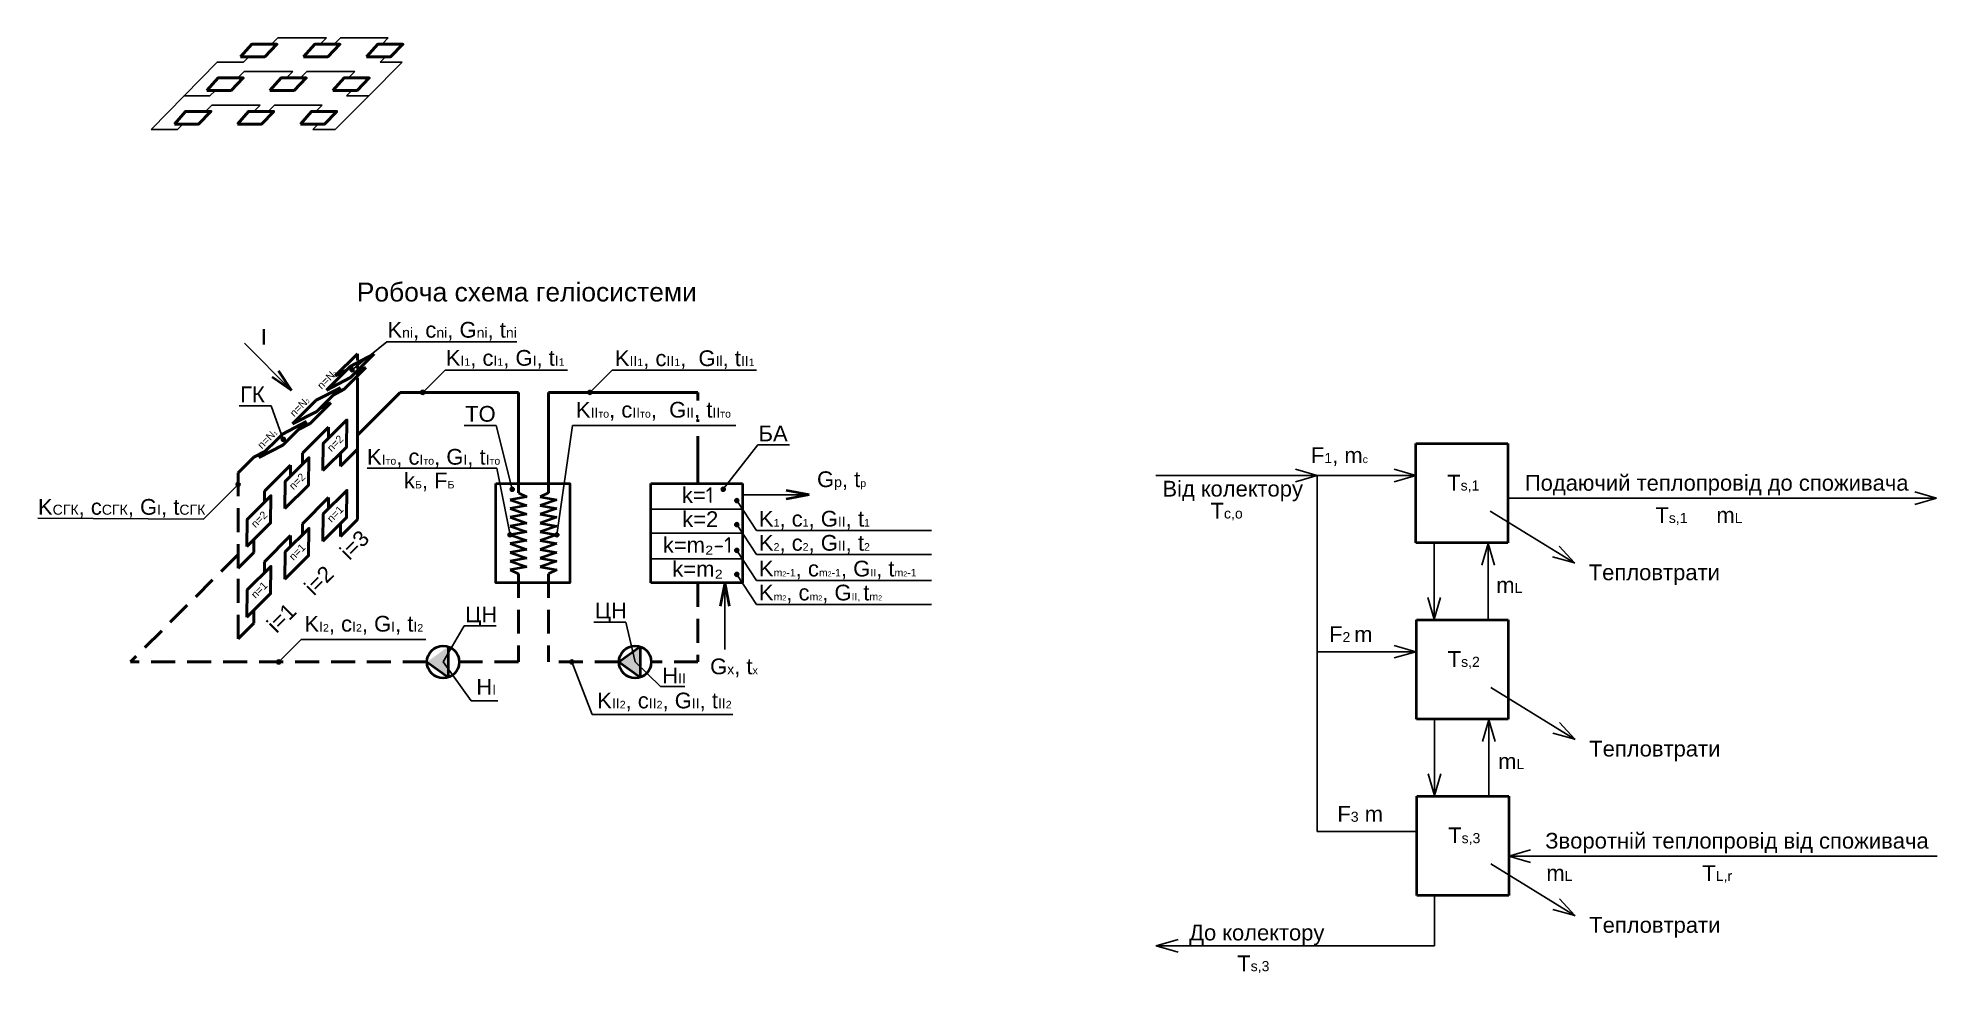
# Model space of a CAD drawing. Header units: millimetres. Extents: x 19507 to 170312, y -33184 to 41107.
import ezdxf

# ---------------------------------------------------------------- set-up
doc = ezdxf.new("R2010")
doc.units = ezdxf.units.MM
doc.header["$LTSCALE"] = 300
doc.linetypes.add('DASHED2', pattern=[9.525, 6.35, -3.175])
for name, color, linetype, lineweight in [('BlackLine50', 7, 'Continuous', 50), ('CO+', 1, 'Continuous', 50), ('CO-', 5, 'DASHED2', 50), ('Line40', 7, 'Continuous', 40)]:
    doc.layers.add(name, color=color, linetype=linetype, lineweight=lineweight)
doc.styles.add('Shtamp250', font='arial.ttf', dxfattribs={"height": 250})
doc.styles.add('style2', font='times.ttf', dxfattribs={"height": 700})

msp = doc.modelspace()

# ---------------------------------------------------------------- hatches: boundary and pattern name
at = {"ltscale": 50}
h = msp.add_hatch(color=256, dxfattribs=at)
h.dxf.hatch_style = 1
h.paths.add_polyline_path([(44475, 14898, 0.4490834), (44298, 14741, 0.1264224), (44318, 14665), (44456, 14741)])
h.paths.add_polyline_path([(44614, 14741, 0.1264224), (44594, 14817), (44456, 14741), (44438, 14584, 0.4490834)])
h.paths.add_polyline_path([(44568, 14853, 0.168526), (44475, 14898), (44456, 14741)])
h.paths.add_polyline_path([(44456, 14741), (44344, 14630, 0.168526), (44438, 14584)])
h.paths.add_polyline_path([(44594, 14817, 0.0707118), (44568, 14853), (44456, 14741)])
h.paths.add_polyline_path([(44456, 14741), (44318, 14665, 0.0707118), (44344, 14630)])
h = msp.add_hatch(color=256, dxfattribs=at)
h.dxf.hatch_style = 1
h.paths.add_polyline_path([(50080, 13104, 0.4490834), (49904, 12948, 0.1264224), (49923, 12872), (50061, 12948)])
h.paths.add_polyline_path([(50219, 12948, 0.1264224), (50200, 13024), (50061, 12948), (50043, 12791, 0.4490834)])
h.paths.add_polyline_path([(50173, 13059, 0.168526), (50080, 13104), (50061, 12948)])
h.paths.add_polyline_path([(50061, 12948), (49950, 12836, 0.168526), (50043, 12791)])
h.paths.add_polyline_path([(50200, 13024, 0.0707118), (50173, 13059), (50061, 12948)])
h.paths.add_polyline_path([(50061, 12948), (49923, 12872, 0.0707118), (49950, 12836)])
h = msp.add_hatch(color=256, dxfattribs=at)
h.dxf.hatch_style = 1
h.paths.add_polyline_path([(63353, 13104, 0.4490834), (63176, 12948, 0.1264224), (63196, 12872), (63334, 12948)])
h.paths.add_polyline_path([(63492, 12948, 0.1264224), (63473, 13024), (63334, 12948), (63316, 12791, 0.4490834)])
h.paths.add_polyline_path([(63446, 13059, 0.168526), (63353, 13104), (63334, 12948)])
h.paths.add_polyline_path([(63334, 12948), (63223, 12836, 0.168526), (63316, 12791)])
h.paths.add_polyline_path([(63473, 13024, 0.0707118), (63446, 13059), (63334, 12948)])
h.paths.add_polyline_path([(63334, 12948), (63196, 12872, 0.0707118), (63223, 12836)])
h = msp.add_hatch(color=256, dxfattribs=at)
h.dxf.hatch_style = 1
h.paths.add_polyline_path([(39004, 9374, 0.4490834), (38828, 9218, 0.1264224), (38848, 9142), (38986, 9218)])
h.paths.add_polyline_path([(39144, 9218, 0.1264224), (39124, 9294), (38986, 9218), (38967, 9061, 0.4490834)])
h.paths.add_polyline_path([(39098, 9329, 0.168526), (39004, 9374), (38986, 9218)])
h.paths.add_polyline_path([(38986, 9218), (38874, 9106, 0.168526), (38967, 9061)])
h.paths.add_polyline_path([(39124, 9294, 0.0707118), (39098, 9329), (38986, 9218)])
h.paths.add_polyline_path([(38986, 9218), (38848, 9142, 0.0707118), (38874, 9106)])
h = msp.add_hatch(color=256, dxfattribs=at)
h.dxf.hatch_style = 1
h.paths.add_polyline_path([(35417, 5793, 0.4490834), (35241, 5636, 0.1264224), (35260, 5560), (35399, 5636)])
h.paths.add_polyline_path([(35556, 5636, 0.1264224), (35537, 5713), (35399, 5636), (35380, 5480, 0.4490834)])
h.paths.add_polyline_path([(35510, 5748, 0.168526), (35417, 5793), (35399, 5636)])
h.paths.add_polyline_path([(35399, 5636), (35287, 5525, 0.168526), (35380, 5480)])
h.paths.add_polyline_path([(35537, 5713, 0.0707118), (35510, 5748), (35399, 5636)])
h.paths.add_polyline_path([(35399, 5636), (35260, 5560, 0.0707118), (35287, 5525)])
h = msp.add_hatch(color=256, dxfattribs=at)
h.dxf.hatch_style = 1
h.paths.add_polyline_path([(57182, 5405, 0.4490834), (57006, 5248, 0.1264224), (57026, 5172), (57164, 5248)])
h.paths.add_polyline_path([(57322, 5248, 0.1264224), (57302, 5324), (57164, 5248), (57145, 5091, 0.4490834)])
h.paths.add_polyline_path([(57276, 5360, 0.168526), (57182, 5405), (57164, 5248)])
h.paths.add_polyline_path([(57164, 5248), (57052, 5137, 0.168526), (57145, 5091)])
h.paths.add_polyline_path([(57302, 5324, 0.0707118), (57276, 5360), (57164, 5248)])
h.paths.add_polyline_path([(57164, 5248), (57026, 5172, 0.0707118), (57052, 5137)])
h = msp.add_hatch(color=256, dxfattribs=at)
h.dxf.hatch_style = 1
h.paths.add_polyline_path([(73943, 5405, 0.4490834), (73767, 5248, 0.1264224), (73786, 5172), (73925, 5248)])
h.paths.add_polyline_path([(74082, 5248, 0.1264224), (74063, 5324), (73925, 5248), (73906, 5091, 0.4490834)])
h.paths.add_polyline_path([(74036, 5360, 0.168526), (73943, 5405), (73925, 5248)])
h.paths.add_polyline_path([(73925, 5248), (73813, 5137, 0.168526), (73906, 5091)])
h.paths.add_polyline_path([(74063, 5324, 0.0707118), (74036, 5360), (73925, 5248)])
h.paths.add_polyline_path([(73925, 5248), (73786, 5172, 0.0707118), (73813, 5137)])
h = msp.add_hatch(color=256, dxfattribs=at)
h.dxf.hatch_style = 1
h.paths.add_polyline_path([(75016, 4513, 0.4490834), (74839, 4356, 0.1264224), (74859, 4280), (74997, 4356)])
h.paths.add_polyline_path([(75155, 4356, 0.1264224), (75135, 4432), (74997, 4356), (74979, 4199, 0.4490834)])
h.paths.add_polyline_path([(75109, 4468, 0.168526), (75016, 4513), (74997, 4356)])
h.paths.add_polyline_path([(74997, 4356), (74886, 4245, 0.168526), (74979, 4199)])
h.paths.add_polyline_path([(75135, 4432, 0.0707118), (75109, 4468), (74997, 4356)])
h.paths.add_polyline_path([(74997, 4356), (74859, 4280, 0.0707118), (74886, 4245)])
h = msp.add_hatch(color=256, dxfattribs=at)
h.dxf.hatch_style = 1
h.paths.add_polyline_path([(57013, 1790, 0.4490834), (56837, 1634, 0.1264224), (56856, 1558), (56995, 1634)])
h.paths.add_polyline_path([(57152, 1634, 0.1264224), (57133, 1710), (56995, 1634), (56976, 1477, 0.4490834)])
h.paths.add_polyline_path([(57106, 1745, 0.168526), (57013, 1790), (56995, 1634)])
h.paths.add_polyline_path([(56995, 1634), (56883, 1522, 0.168526), (56976, 1477)])
h.paths.add_polyline_path([(57133, 1710, 0.0707118), (57106, 1745), (56995, 1634)])
h.paths.add_polyline_path([(56995, 1634), (56856, 1558, 0.0707118), (56883, 1522)])
h = msp.add_hatch(color=256, dxfattribs=at)
h.dxf.hatch_style = 1
h.paths.add_polyline_path([(60729, 1790, 0.4490834), (60553, 1634, 0.1264224), (60572, 1558), (60711, 1634)])
h.paths.add_polyline_path([(60868, 1634, 0.1264224), (60849, 1710), (60711, 1634), (60692, 1477, 0.4490834)])
h.paths.add_polyline_path([(60822, 1745, 0.168526), (60729, 1790), (60711, 1634)])
h.paths.add_polyline_path([(60711, 1634), (60599, 1522, 0.168526), (60692, 1477)])
h.paths.add_polyline_path([(60849, 1710, 0.0707118), (60822, 1745), (60711, 1634)])
h.paths.add_polyline_path([(60711, 1634), (60572, 1558, 0.0707118), (60599, 1522)])
h = msp.add_hatch(color=256, dxfattribs=at)
h.dxf.hatch_style = 1
h.paths.add_polyline_path([(75016, 2599, 0.4490834), (74839, 2442, 0.1264224), (74859, 2366), (74997, 2442)])
h.paths.add_polyline_path([(75155, 2442, 0.1264224), (75135, 2518), (74997, 2442), (74979, 2285, 0.4490834)])
h.paths.add_polyline_path([(75109, 2553, 0.168526), (75016, 2599), (74997, 2442)])
h.paths.add_polyline_path([(74997, 2442), (74886, 2330, 0.168526), (74979, 2285)])
h.paths.add_polyline_path([(75135, 2518, 0.0707118), (75109, 2553), (74997, 2442)])
h.paths.add_polyline_path([(74997, 2442), (74859, 2366, 0.0707118), (74886, 2330)])
h = msp.add_hatch(color=256, dxfattribs=at)
h.dxf.hatch_style = 1
h.paths.add_polyline_path([(75016, 552, 0.4490834), (74839, 395, 0.1264224), (74859, 319), (74997, 395)])
h.paths.add_polyline_path([(75155, 395, 0.1264224), (75135, 472), (74997, 395), (74979, 239, 0.4490834)])
h.paths.add_polyline_path([(75109, 507, 0.168526), (75016, 552), (74997, 395)])
h.paths.add_polyline_path([(74997, 395), (74886, 284, 0.168526), (74979, 239)])
h.paths.add_polyline_path([(75135, 472, 0.0707118), (75109, 507), (74997, 395)])
h.paths.add_polyline_path([(74997, 395), (74859, 319, 0.0707118), (74886, 284)])
h = msp.add_hatch(color=256, dxfattribs=at)
h.dxf.hatch_style = 1
h.paths.add_polyline_path([(75016, -1353, 0.4490834), (74839, -1510, 0.1264224), (74859, -1586), (74997, -1510)])
h.paths.add_polyline_path([(75155, -1510, 0.1264224), (75135, -1434), (74997, -1510), (74979, -1666, 0.4490834)])
h.paths.add_polyline_path([(75109, -1398, 0.168526), (75016, -1353), (74997, -1510)])
h.paths.add_polyline_path([(74997, -1510), (74886, -1621, 0.168526), (74979, -1666)])
h.paths.add_polyline_path([(75135, -1434, 0.0707118), (75109, -1398), (74997, -1510)])
h.paths.add_polyline_path([(74997, -1510), (74859, -1586, 0.0707118), (74886, -1621)])
at = {"ltscale": 150}
h = msp.add_hatch(color=256, dxfattribs=at)
h.dxf.hatch_style = 1
h.paths.add_polyline_path([(52086, -7253), (50397, -8471), (52086, -9690)])
h = msp.add_hatch(color=256, dxfattribs=at)
h.dxf.hatch_style = 1
h.paths.add_polyline_path([(67331, -7253), (65642, -8471), (67331, -9690)])
at = {"ltscale": 50}
h = msp.add_hatch(color=256, dxfattribs=at)
h.dxf.hatch_style = 1
h.paths.add_polyline_path([(38642, -8315, 0.4490834), (38465, -8471, 0.1264224), (38485, -8547), (38623, -8471)])
h.paths.add_polyline_path([(38781, -8471, 0.1264224), (38761, -8395), (38623, -8471), (38605, -8628, 0.4490834)])
h.paths.add_polyline_path([(38735, -8360, 0.168526), (38642, -8315), (38623, -8471)])
h.paths.add_polyline_path([(38623, -8471), (38511, -8583, 0.168526), (38605, -8628)])
h.paths.add_polyline_path([(38761, -8395, 0.0707118), (38735, -8360), (38623, -8471)])
h.paths.add_polyline_path([(38623, -8471), (38485, -8547, 0.0707118), (38511, -8583)])
h = msp.add_hatch(color=256, dxfattribs=at)
h.dxf.hatch_style = 1
h.paths.add_polyline_path([(61921, -8315, 0.4490834), (61744, -8471, 0.1264224), (61764, -8547), (61902, -8471)])
h.paths.add_polyline_path([(62060, -8471, 0.1264224), (62041, -8395), (61902, -8471), (61884, -8628, 0.4490834)])
h.paths.add_polyline_path([(62014, -8360, 0.168526), (61921, -8315), (61902, -8471)])
h.paths.add_polyline_path([(61902, -8471), (61791, -8583, 0.168526), (61884, -8628)])
h.paths.add_polyline_path([(62041, -8395, 0.0707118), (62014, -8360), (61902, -8471)])
h.paths.add_polyline_path([(61902, -8471), (61764, -8547, 0.0707118), (61791, -8583)])

# ---------------------------------------------------------------- linework, layer by layer
at = {"ltscale": 150}
for p, q in [((38553, 41107), (38055, 40609)), ((42407, 41107), (38553, 41107)), ((41908, 40609), (42407, 41107)), ((43034, 40609), (43532, 41107)), ((43532, 41107), (47326, 41107)), ((47326, 41107), (46827, 40609)), ((36262, 39609), (35828, 39175)), ((47107, 39609), (46673, 39175)), ((28499, 33835), (33748, 39175)), ((35828, 39175), (33748, 39175)), ((35883, 38437), (35385, 37939)), ((39737, 38437), (35883, 38437)), ((39239, 37939), (39737, 38437)), ((40364, 37939), (40862, 38437)), ((40862, 38437), (44656, 38437)), ((44656, 38437), (44157, 37939)), ((45769, 36505), (48439, 39175)), ((46673, 39175), (48439, 39175)), ((33158, 36505), (31079, 36505)), ((33592, 36939), (33158, 36505)), ((43100, 33835), (45769, 36505)), ((44437, 36939), (44003, 36505)), ((44003, 36505), (45769, 36505)), ((33303, 35767), (32805, 35269)), ((37157, 35767), (33303, 35767)), ((36659, 35269), (37157, 35767)), ((37784, 35269), (38282, 35767)), ((38282, 35767), (42076, 35767)), ((42076, 35767), (41578, 35269)), ((30578, 33835), (28499, 33835)), ((31012, 34269), (30578, 33835)), ((41768, 34269), (41333, 33835)), ((41333, 33835), (43100, 33835))]:
    msp.add_line(p, q, dxfattribs=at)
at = {"ltscale": 300}
for p, q in [((39645, 13104), (35903, 16846)), ((44456, 14741), (47209, 16957)), ((47209, 16957), (57543, 16957)), ((50061, 12948), (51840, 14726)), ((51840, 14726), (61544, 14726)), ((63334, 12948), (65113, 14726)), ((65113, 14726), (76577, 14726)), ((60711, 1634), (61962, 10310)), ((61962, 10310), (74936, 10310)), ((45635, 6937), (55955, 6937)), ((55955, 6937), (56995, 1634)), ((128936, 6354), (108272, 6354)), ((121096, 6354), (119366, 6857)), ((121096, 6354), (119366, 5851)), ((121096, -7651), (121096, 6354)), ((128936, 6354), (127206, 6857)), ((128936, 6354), (127206, 5851)), ((32650, 2888), (35399, 5636)), ((80750, 4810), (75458, 4810)), ((136226, 4534), (170273, 4534)), ((170273, 4534), (168543, 5037)), ((170273, 4534), (168543, 4031)), ((74997, 4356), (76554, 1973)), ((141545, -621), (134840, 3517)), ((19507, 2959), (32650, 2888)), ((74997, 2442), (76554, 59)), ((76554, 1973), (90464, 1973)), ((74997, 395), (76554, -1988)), ((76554, 59), (90464, 59)), ((130371, -5119), (130371, 987)), ((134670, 947), (134167, -782)), ((134670, 987), (134670, -5119)), ((134670, 947), (135173, -782)), ((141512, -601), (140304, 736)), ((141512, -601), (139776, -120)), ((74038, -2192), (74038, -7484)), ((74997, -1510), (76554, -3893)), ((76554, -1988), (90464, -1988)), ((76554, -3893), (90464, -3893)), ((130371, -5079), (129868, -3350)), ((130371, -5079), (130874, -3350)), ((53355, -5607), (51681, -8471)), ((66181, -5301), (66926, -8471)), ((38623, -8471), (40402, -6693)), ((40402, -6693), (50315, -6693)), ((128936, -7651), (127206, -7148)), ((53913, -11548), (51681, -8471)), ((61902, -8471), (63514, -12630)), ((68933, -10431), (66926, -8471)), ((128975, -7651), (121096, -7651)), ((121096, -7651), (121096, -21932)), ((128936, -7651), (127206, -8154)), ((68933, -10431), (70887, -10431)), ((141585, -14630), (134879, -10491)), ((53913, -11548), (56016, -11548)), ((63514, -12630), (74693, -12630)), ((130410, -19127), (130410, -13022)), ((134709, -13061), (134206, -14791)), ((134709, -13022), (134709, -19127)), ((134709, -13061), (135212, -14791)), ((141551, -14609), (140343, -13273)), ((141551, -14609), (139815, -14129)), ((130410, -19088), (129907, -17358)), ((130410, -19088), (130913, -17358)), ((121096, -21932), (129015, -21932)), ((136266, -23900), (170312, -23900)), ((136305, -23900), (138035, -23397)), ((136305, -23900), (138035, -24402)), ((141585, -28638), (134879, -24500)), ((130410, -27030), (130410, -31010)), ((141551, -28618), (139815, -28137)), ((141551, -28618), (140343, -27281)), ((108272, -31010), (130410, -31010)), ((108311, -31010), (110041, -30507)), ((108311, -31010), (110041, -31513))]:
    msp.add_line(p, q, dxfattribs=at)
for p, q in [((35481, 11877), (38012, 11877)), ((38986, 9218), (38012, 11877)), ((53355, 10330), (55886, 10330)), ((57164, 5248), (55886, 10330)), ((73925, 5248), (76659, 8770)), ((76659, 8770), (79191, 8770)), ((53355, -5607), (55886, -5607)), ((63650, -5301), (66181, -5301))]:
    msp.add_line(p, q)
at = {"ltscale": 50}
for centre in [(44456, 14741), (50061, 12948), (63334, 12948), (38986, 9218), (35399, 5636), (57164, 5248), (73925, 5248), (74997, 4356), (56995, 1634), (60711, 1634), (74997, 2442), (74997, 395), (74997, -1510), (38623, -8471), (61902, -8471)]:
    msp.add_circle(centre, 158, dxfattribs=at)
at = {"layer": 'BlackLine50'}
for p, q in [((46207, 16002), (44288, 15011)), ((44334, 14129), (46207, 16002)), ((42415, 13137), (44288, 15011)), ((44334, 14129), (42415, 13137)), ((39728, 10450), (41601, 12324)), ((43520, 13315), (41601, 12324)), ((41647, 11442), (43520, 13315)), ((40833, 10628), (38914, 9637)), ((38960, 8755), (40833, 10628)), ((41647, 11442), (39728, 10450)), ((37041, 7763), (38914, 9637)), ((37041, 7763), (38960, 8755))]:
    msp.add_line(p, q, dxfattribs=at)
for points in [[(35595, 39609), (37514, 39609), (38484, 40609), (36484, 40609)], [(40595, 39609), (42514, 39609), (43484, 40609), (41484, 40609)], [(45595, 39609), (47514, 39609), (48484, 40609), (46484, 40609)], [(32925, 36939), (34844, 36939), (35814, 37939), (33814, 37939)], [(37925, 36939), (39844, 36939), (40814, 37939), (38814, 37939)], [(42925, 36939), (44844, 36939), (45814, 37939), (43814, 37939)], [(30345, 34269), (32264, 34269), (33234, 35269), (31234, 35269)], [(35345, 34269), (37264, 34269), (38234, 35269), (36234, 35269)], [(40345, 34269), (42264, 34269), (43234, 35269), (41234, 35269)], [(42138, 6734), (44011, 8607), (44034, 10768), (42161, 8894)], [(39120, 3717), (40993, 5590), (41017, 7750), (39143, 5877)], [(36103, 699), (37976, 2572), (37999, 4733), (36126, 2860)], [(42138, 1129), (44011, 3003), (44034, 5163), (42161, 3290)], [(39120, -1888), (40993, -15), (41017, 2146), (39143, 272)], [(36103, -4905), (37976, -3032), (37999, -872), (36126, -2745)]]:
    msp.add_lwpolyline(points, close=True, dxfattribs=at)
at = {"layer": 'CO+'}
for p, q in [((43120, 14267), (44868, 16015)), ((44868, 15495), (44868, 16015)), ((44868, 14836), (44868, 15180)), ((43998, 14721), (43120, 14267)), ((43822, 13193), (45550, 14921)), ((45550, 14921), (44673, 14468)), ((44868, 14595), (44868, 14605)), ((44868, 14328), (44868, 14484)), ((44868, 8447), (44868, 14103)), ((41116, 10487), (42761, 12131)), ((42761, 12131), (41883, 11678)), ((43822, 13193), (42945, 12740)), ((48268, 12948), (44868, 9548)), ((48268, 12948), (57668, 12948)), ((57668, 12948), (57668, 4980)), ((60037, 12948), (60037, 4980)), ((60037, 12948), (71920, 12948)), ((71920, 12948), (71920, 12302)), ((71920, 10800), (71920, 10614)), ((41116, 10487), (40238, 10034)), ((42577, 10194), (40503, 8120)), ((42577, 9310), (42577, 10194)), ((71920, 9469), (71920, 5711)), ((40503, 7236), (40503, 8120)), ((43520, 7098), (44868, 8447)), ((43520, 8116), (43520, 7098)), ((44868, 2842), (44868, 8447)), ((39559, 7176), (37485, 5102)), ((39559, 6293), (39559, 7176)), ((37485, 5102), (37485, 4219)), ((42577, 4589), (40503, 2515)), ((42577, 3706), (42577, 4589)), ((39559, 1572), (37485, -502)), ((39559, 688), (39559, 1572)), ((40503, 1632), (40503, 2515)), ((43520, 1494), (44868, 2842)), ((43520, 2512), (43520, 1494)), ((37485, -502), (37485, -1386))]:
    msp.add_line(p, q, dxfattribs=at)
at = {"layer": 'CO-'}
for p, q in [((36643, 7790), (35399, 6545)), ((37521, 8244), (36643, 7790)), ((35399, -1023), (35399, 6545)), ((35399, 78), (26849, -8471)), ((36643, 222), (35399, -1023)), ((36643, 1240), (36643, 222)), ((35399, -6628), (35399, -1023)), ((57667, -1457), (57662, -8471)), ((60038, -1457), (60043, -8471)), ((71920, -2192), (71920, -8471)), ((36643, -4365), (36643, -5383)), ((36643, -5383), (35399, -6628)), ((50397, -8471), (26849, -8471)), ((57662, -8471), (52965, -8471)), ((65642, -8471), (60043, -8471)), ((71920, -8471), (68211, -8471))]:
    msp.add_line(p, q, dxfattribs=at)
at = {"layer": 'Line40'}
for p, q in [((39645, 13104), (38100, 14150)), ((39645, 13104), (38599, 14649)), ((128936, 8890), (136226, 8890)), ((128936, 987), (128936, 8890)), ((136226, 8890), (136226, 987)), ((58330, 4655), (56995, 4422)), ((57668, 4980), (58330, 4655)), ((60037, 4980), (59375, 4655)), ((59375, 4655), (60711, 4422)), ((68167, 5711), (75458, 5711)), ((68167, -2192), (68167, 5711)), ((75458, 5711), (75458, -2192)), ((80750, 4810), (78918, 5163)), ((80750, 4810), (78918, 4458)), ((56995, 4422), (58330, 3958)), ((58330, 3958), (56995, 3725)), ((56995, 3725), (58330, 3261)), ((58330, 3261), (56995, 3028)), ((56995, 3028), (58330, 2564)), ((60711, 4422), (59375, 3958)), ((59375, 3958), (60711, 3725)), ((60711, 3725), (59375, 3261)), ((59375, 3261), (60711, 3028)), ((60711, 3028), (59375, 2564)), ((58330, 2564), (56995, 2331)), ((56995, 2331), (58330, 1867)), ((58330, 1867), (56995, 1634)), ((56995, 1634), (58330, 1170)), ((59375, 2564), (60711, 2331)), ((60711, 2331), (59375, 1867)), ((59375, 1867), (60711, 1634)), ((60711, 1634), (59375, 1170)), ((58330, 1170), (56995, 937)), ((56995, 937), (58330, 473)), ((58330, 473), (56995, 240)), ((56995, 240), (58330, -224)), ((59375, 1170), (60711, 937)), ((60711, 937), (59375, 473)), ((59375, 473), (60711, 240)), ((60711, 240), (59375, -224)), ((136226, 987), (128936, 987)), ((58330, -224), (56995, -458)), ((56995, -458), (58330, -921)), ((58330, -921), (56995, -1155)), ((56995, -1155), (57668, -1458)), ((59375, -224), (60711, -458)), ((60711, -458), (59375, -921)), ((59375, -921), (60711, -1155)), ((60711, -1155), (60037, -1458)), ((75458, -2192), (68167, -2192)), ((74038, -2192), (73685, -4024)), ((74038, -2192), (74391, -4024)), ((128975, -5119), (136266, -5119)), ((128975, -13022), (128975, -5119)), ((136266, -5119), (136266, -13022)), ((52086, -7253), (52086, -9690)), ((65642, -8471), (67331, -7253)), ((67331, -7253), (67331, -9690)), ((50397, -8471), (52086, -9690)), ((65642, -8471), (67331, -9690)), ((136266, -13022), (128975, -13022)), ((129015, -19127), (136305, -19127)), ((129015, -27030), (129015, -19127)), ((136305, -19127), (136305, -27030)), ((136305, -27030), (129015, -27030))]:
    msp.add_line(p, q, dxfattribs=at)
at = {"layer": 'Line40', "lineweight": -2}
for p, q in [((68167, 3674), (75458, 3674)), ((68167, 1759), (75458, 1759)), ((68167, -287), (75458, -287))]:
    msp.add_line(p, q, dxfattribs=at)
at = {"layer": 'Line40'}
msp.add_lwpolyline([(55874, 5711), (61746, 5711), (61746, -2192), (55874, -2192)], close=True, dxfattribs=at)
for centre in [(51681, -8471), (66926, -8471)]:
    msp.add_circle(centre, 1284, dxfattribs=at)

# ---------------------------------------------------------------- texts
at = {"style": 'Shtamp250'}
for s, p in [('ГК', (35553, 12169)), ('ТО', (53428, 10621)), ('БА', (76732, 9061)), ('ЦН', (53428, -5315)), ('ЦН', (63723, -5010))]:
    msp.add_text(s, height=1250, dxfattribs=at).set_placement(p)
at = {"insert": (44823, 21672), "char_height": 1500, "attachment_point": 1, "style": 'style2'}
msp.add_mtext_dynamic_manual_height_columns('{\\fArial|b0|i0|c204|p34;Робоча схема геліосистеми}', width=27911.03, gutter_width=1250, heights=[0], dxfattribs=at)
at = {"color": 2, "char_height": 1250, "attachment_point": 1, "style": 'Shtamp250'}
for s, width, insert in [('{\\C256;K\\H0.64x;ni\\H1.5625x;, c\\H0.64x;ni\\H1.5625x;, G\\H0.64x;ni\\H1.5625x;, t\\H0.64x;ni}', 35834.48, (47262, 18546)), ('{\\C256;I}', 6053.17, (37198, 17990)), ('{\\C256;K\\H0.64x;I\\H0.75x;1\\H2.08333x;, c\\H0.64x;I\\H0.75x;1\\H2.08333x;, G\\H0.64x;I\\H1.5625x;, t\\H0.64x;I\\H0.75x;1}', 35834.48, (51894, 16316)), ('{\\C256;K\\H0.64x;II\\H0.75x;1\\H2.08333x;, c\\H0.64x;II\\H0.75x;1\\H2.08333x;,  G\\H0.64x;Il\\H1.5625x;, t\\H0.64x;II\\H0.75x;1}', 35834.48, (65319, 16289)), ('{\\C256;K\\H0.64x;II\\H0.75x;то\\H2.08333x;, c\\H0.64x;II\\H0.75x;то\\H2.08333x;,  G\\H0.64x;II\\H1.5625x;, t\\H0.64x;II\\H0.75x;то}', 35834.48, (62225, 12195)), ('{\\C256;K\\H0.64x;I\\H0.75x;то\\H2.08333x;, c\\H0.64x;I\\H0.75x;то\\H2.08333x;, \\H1x;G\\H0.64x;I\\H1.5625x;, \\H1x;t\\H0.64x;I\\H0.75x;то}', 35834.48, (45635, 8456)), ('{\\C256;F\\H0.64x;1\\H1.5625x;, m\\H0.48x;c}', 35834.48, (120590, 8581)), ('{\\C256;k\\H0.48x;Б\\H2.08333x;, F\\H0.48x;Б}', 35834.48, (48572, 6570)), ('{\\H1x;\\C256;G\\H0.64x;p\\H1.5625x;, t\\H0.48x;p}', 35834.48, (81371, 6675)), ('{\\C256;T\\H0.64x;s,1}', 35834.48, (131413, 6401)), ('{\\C256;Подаючий теплопровід до споживача}', 35834.48, (137580, 6388)), ('{\\C256;k=\\fISOCPEUR|b0|i0|c204|p34;1}', 6053.17, (70642, 5416)), ('{\\C256;Від колектору}', 35834.48, (108801, 5923)), ('{\\C256;K\\H0.64x;СГК\\H1.5625x;, c\\H0.64x;СГК\\H1.5625x;, G\\H0.64x;I\\H1.5625x;, t\\H0.64x;СГК}', 35834.48, (19507, 4478)), ('{\\C256;k=2}', 6053.17, (70666, 3501)), ('{\\C256;K\\H0.48x;1\\H2.08333x;, c\\H0.48x;1\\H2.08333x;, G\\H0.64x;II\\H1.5625x;, t\\H0.48x;1}', 35834.48, (76759, 3536)), ('{\\C256;T\\H0.64x;c,o}', 35834.48, (112622, 4179)), ('{\\C256;T\\H0.64x;s,1}', 35834.48, (147945, 3820)), ('{\\C256;m\\H0.64x;L}', 35834.48, (152791, 3820)), ('{\\C256;k=m\\fISOCPEUR|b0|i0|c204|p34;₂-1}', 6053.17, (69125, 1455)), ('{\\C256;K\\H0.48x;2\\H2.08333x;, c\\H0.48x;2\\H2.08333x;, G\\H0.64x;II\\H1.5625x;, t\\H0.48x;2}', 35834.48, (76759, 1621)), ('{\\C256;k=m\\fISOCPEUR|b0|i0|c204|p34;₂}', 6053.17, (69882, -450)), ('{\\C256;K\\H0.48x;m\\H0.66667x;2\\H1.5x;-1\\H2.08333x;, c\\H0.48x;m\\H0.66667x;2\\H1.5x;-1\\H2.08332x;, G\\H0.48x;II\\H2.08333x;, t\\H0.48x;m\\H0.66667x;2\\H1.5x;-1}', 35834.48, (76759, -425)), ('{\\C256;Тепловтрати}', 35834.48, (142654, -721)), ('{\\C256;K\\H0.48x;m\\H0.66667x;2\\H3.12498x;, c\\H0.48x;m\\H0.66667x;2\\H3.12497x;, G\\H0.48x;II\\H1.00001x;, \\H2.08331x;t\\H0.48x;m\\H0.66667x;2}', 35834.48, (76759, -2330)), ('{\\C256;m\\H0.64x;L}', 35834.48, (135310, -1734)), ('{\\C256;K\\H0.64x;I\\H0.75x;2\\H2.08333x;, c\\H0.64x;I\\H0.75x;2\\H2.08333x;, G\\H0.64x;I\\H1.5625x;, t\\H0.64x;I\\H0.75x;2}', 35834.48, (40665, -4808)), ('{\\C256;F\\H0.64x;2 \\H1.5625x;m}', 35834.48, (122031, -5643)), ('{\\C256;H\\H0.64x;II}', 35834.48, (69084, -8910)), ('{\\H1x;\\C256;G\\H0.64x;x\\H1.5625x;, t\\H0.48x;x}', 35834.48, (72881, -8197)), ('{\\C256;T\\H0.64x;s,2}', 35834.48, (131452, -7607)), ('{\\H1x;\\C256;H\\H0.64x;I}', 35834.48, (54317, -9823)), ('{\\C256;K\\H0.64x;II\\H0.75x;2\\H2.08333x;, c\\H0.64x;II\\H0.75x;2\\H2.08333x;, G\\H0.64x;II\\H1.5625x;, t\\H0.64x;II\\H0.75x;2}', 35834.48, (63918, -10906)), ('{\\C256;Тепловтрати}', 35834.48, (142694, -14730)), ('{\\C256;m\\H0.64x;L}', 35834.48, (135460, -15733)), ('{\\C256;F\\H0.64x;3\\H1.5625x; m}', 35834.48, (122691, -19917)), ('{\\C256;T\\H0.64x;s,3}', 35834.48, (131491, -21615)), ('{\\C256;Зворотній теплопровід від споживача}', 35834.48, (139200, -22046)), ('{\\C256;m\\H0.64x;L}', 35834.48, (139287, -24614)), ('{\\C256;T\\H0.64x;L,r}', 35834.48, (151676, -24614)), ('{\\C256;До колектору}', 35834.48, (110920, -29342)), ('{\\C256;Тепловтрати}', 35834.48, (142694, -28738)), ('{\\C256;T\\H0.64x;s,3}', 35834.48, (114741, -31785))]:
    msp.add_mtext_dynamic_manual_height_columns(s, width=width, gutter_width=1500, heights=[0], dxfattribs=dict(at, insert=insert))
at = {"color": 2, "attachment_point": 1, "rotation": 45, "style": 'Shtamp250'}
for s, insert, char_height in [('{\\C256;n=N\\H0.5x;3}', (41615, 13574), 600), ('{\\C256;n=N\\H0.5x;2}', (39430, 11386), 600), ('{\\C256;n=N\\H0.5x;1}', (36867, 8832), 600), ('{\\C256;n=2}', (42391, 8607), 600), ('{\\C256;n=2}', (39373, 5590), 600), ('{\\C256;n=2}', (36356, 2572), 600), ('{\\C256;n=1}', (42391, 3003), 600), ('{\\C256;i\\H1x;=3}', (43353, 434), 1250), ('{\\C256;n=1}', (39373, -15), 600), ('{\\C256;i\\H1x;=2}', (40530, -2389), 1250), ('{\\C256;n=1}', (36356, -3032), 600), ('{\\C256;i=1}', (37563, -5356), 1250)]:
    msp.add_mtext_dynamic_manual_height_columns(s, width=35834.48, gutter_width=1500, heights=[0], dxfattribs=dict(at, insert=insert, char_height=char_height))

doc.saveas('drawing.dxf')
